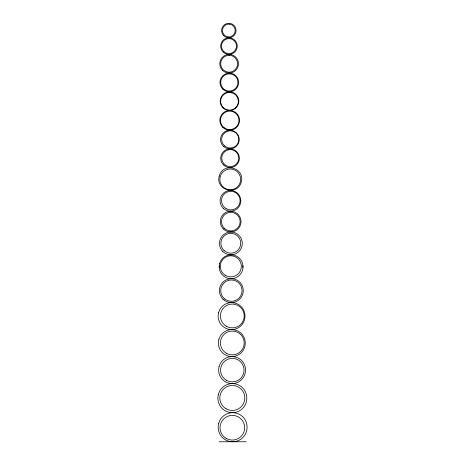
<?xml version="1.0" encoding="UTF-8"?>
<svg xmlns="http://www.w3.org/2000/svg" width="465" height="465" viewBox="0 0 465 465"><rect width="100%" height="100%" fill="white"/><g stroke="black" fill="none" stroke-linecap="round" stroke-linejoin="round"><path stroke-width="0.7" d="M219.277 441.75L246.281 441.75M242.893 265.62L242.928 267.549M219.277 265.864L219.277 267.764M219.189 176.171C215.342 190.493 237.76 196.271 241.318 181.867C245.165 167.545 222.747 161.768 219.189 176.171M219.532 263.789L219.155 266.887L219.59 269.973A11.945 11.945 0 0 0 242.66 269.747L243.038 266.654L242.602 263.568A11.945 11.945 0 0 0 219.532 263.789M218.498 312.73L218.073 316.223L218.567 319.717L219.945 322.96A13.502 13.502 0 0 0 243.329 322.733C245.596 318.554 245.543 313.369 243.195 309.237A13.502 13.502 0 0 0 219.817 309.458L218.498 312.73M218.759 339.729L218.329 343.228L218.823 346.716L220.207 349.959A13.502 13.502 0 0 0 243.584 349.732C245.857 345.553 245.805 340.368 243.457 336.236A13.502 13.502 0 0 0 220.073 336.457L218.759 339.729M219.015 366.728L218.591 370.227L219.085 373.715L220.462 376.958A13.502 13.502 0 0 0 243.846 376.731C246.113 372.558 246.066 367.367 243.718 363.235A13.502 13.502 0 0 0 220.334 363.461L219.015 366.728M218.283 394.506L217.823 398.273L218.352 402.033L219.84 405.526A14.537 14.537 0 0 0 245.02 405.282C247.461 400.784 247.409 395.198 244.881 390.745A14.537 14.537 0 0 0 219.701 390.984L218.283 394.506M218.562 423.586L218.102 427.352L218.631 431.107L220.119 434.601A14.537 14.537 0 0 0 245.299 434.362C247.74 429.858 247.688 424.272 245.16 419.819A14.537 14.537 0 0 0 219.98 420.064L218.562 423.586M229.146 55.312L226.961 55.597A8.44 8.44 0 0 0 229.146 72.191L231.332 71.901A8.44 8.44 0 0 0 229.146 55.312M229.199 24.116L227.525 24.238A6.417 6.417 0 0 0 228.455 36.921L230.123 36.799A6.417 6.417 0 0 0 229.199 24.116M230.518 73.9L228.269 73.883A8.626 8.626 0 0 0 228.129 90.983L230.384 91.001A8.626 8.626 0 0 0 230.518 73.9M226.182 438.408A12.346 12.346 0 0 0 244.7 427.719A12.346 12.346 0 0 0 226.182 417.029A12.346 12.346 0 0 0 226.182 438.408M226.06 408.787A12.497 12.497 0 0 0 244.811 397.964A12.497 12.497 0 0 0 226.06 387.142A12.497 12.497 0 0 0 226.06 408.787M226.443 380.306A11.735 11.735 0 0 0 244.049 370.14A11.735 11.735 0 0 0 226.443 359.974A11.735 11.735 0 0 0 226.443 380.306M226.368 353.261A11.887 11.887 0 0 0 244.201 342.967A11.887 11.887 0 0 0 226.368 332.673A11.887 11.887 0 0 0 226.368 353.261M222.962 299.181A11.945 11.945 0 0 0 242.893 293.636A11.945 11.945 0 0 0 228.123 279.145A11.945 11.945 0 0 0 222.962 299.181M226.356 326.279A11.91 11.91 0 0 0 244.218 315.968A11.91 11.91 0 0 0 226.356 305.656A11.91 11.91 0 0 0 226.356 326.279M224.955 299.14A10.66 10.66 0 0 0 241.963 291.968A10.66 10.66 0 0 0 227.245 280.825A10.66 10.66 0 0 0 224.955 299.14M222.875 251.559A11.422 11.422 0 0 0 241.934 246.252A11.422 11.422 0 0 0 227.809 232.401A11.422 11.422 0 0 0 222.875 251.559M225.066 275.152A10.544 10.544 0 0 0 241.341 266.881A10.544 10.544 0 0 0 226.037 256.924A10.544 10.544 0 0 0 225.066 275.152M223.392 229.013A10.387 10.387 0 0 0 240.719 224.188A10.387 10.387 0 0 0 227.879 211.592A10.387 10.387 0 0 0 223.392 229.013M224.124 250.571A9.928 9.928 0 0 0 240.51 245.369A9.928 9.928 0 0 0 227.809 233.779A9.928 9.928 0 0 0 224.124 250.571M223.188 208.239A10.387 10.387 0 0 0 240.521 203.42A10.387 10.387 0 0 0 227.681 190.824A10.387 10.387 0 0 0 223.188 208.239M224.287 228.298A9.317 9.317 0 0 0 239.835 223.979A9.317 9.317 0 0 0 228.321 212.668A9.317 9.317 0 0 0 224.287 228.298M223.508 164.924A9.346 9.346 0 0 0 239.103 160.582A9.346 9.346 0 0 0 227.548 149.248A9.346 9.346 0 0 0 223.508 164.924M223.537 187.337A10.41 10.41 0 0 0 240.498 181.222A10.41 10.41 0 0 0 226.722 169.591A10.41 10.41 0 0 0 223.537 187.337M223.328 146.231A9.346 9.346 0 0 0 238.923 141.889A9.346 9.346 0 0 0 227.368 130.555A9.346 9.346 0 0 0 223.328 146.231M225.13 164.924A8.521 8.521 0 0 0 238.708 159.146A8.521 8.521 0 0 0 226.914 150.271A8.521 8.521 0 0 0 225.13 164.924M222.781 127.387A9.864 9.864 0 0 0 239.243 122.807A9.864 9.864 0 0 0 227.042 110.844A9.864 9.864 0 0 0 222.781 127.387M224.642 145.929A8.591 8.591 0 0 0 238.696 141.023A8.591 8.591 0 0 0 227.42 131.304A8.591 8.591 0 0 0 224.642 145.929M222.962 107.804A9.346 9.346 0 0 0 238.557 103.468A9.346 9.346 0 0 0 227.001 92.128A9.346 9.346 0 0 0 222.962 107.804M224.159 127.747A9.254 9.254 0 0 0 238.905 121.47A9.254 9.254 0 0 0 226.095 111.838A9.254 9.254 0 0 0 224.159 127.747M222.781 89.117A9.346 9.346 0 0 0 238.376 84.775A9.346 9.346 0 0 0 226.821 73.435A9.346 9.346 0 0 0 222.781 89.117M224.566 108.659A8.847 8.847 0 0 0 238.313 101.887A8.847 8.847 0 0 0 225.577 93.366A8.847 8.847 0 0 0 224.566 108.659M222.601 70.424A9.346 9.346 0 0 0 238.196 66.082A9.346 9.346 0 0 0 226.641 54.748A9.346 9.346 0 0 0 222.601 70.424M223.159 52.028A8.306 8.306 0 0 0 237.022 48.168A8.306 8.306 0 0 0 226.746 38.089A8.306 8.306 0 0 0 223.159 52.028M223.735 35.706A7.271 7.271 0 0 0 235.865 32.335A7.271 7.271 0 0 0 226.879 23.517A7.271 7.271 0 0 0 223.735 35.706M223.712 51.47A7.521 7.521 0 0 0 236.261 47.965A7.521 7.521 0 0 0 226.949 38.851A7.521 7.521 0 0 0 223.712 51.47M226.159 208.669A9.306 9.306 0 0 0 240.12 200.613A9.306 9.306 0 0 0 226.159 192.551A9.306 9.306 0 0 0 226.159 208.669"/></g></svg>
